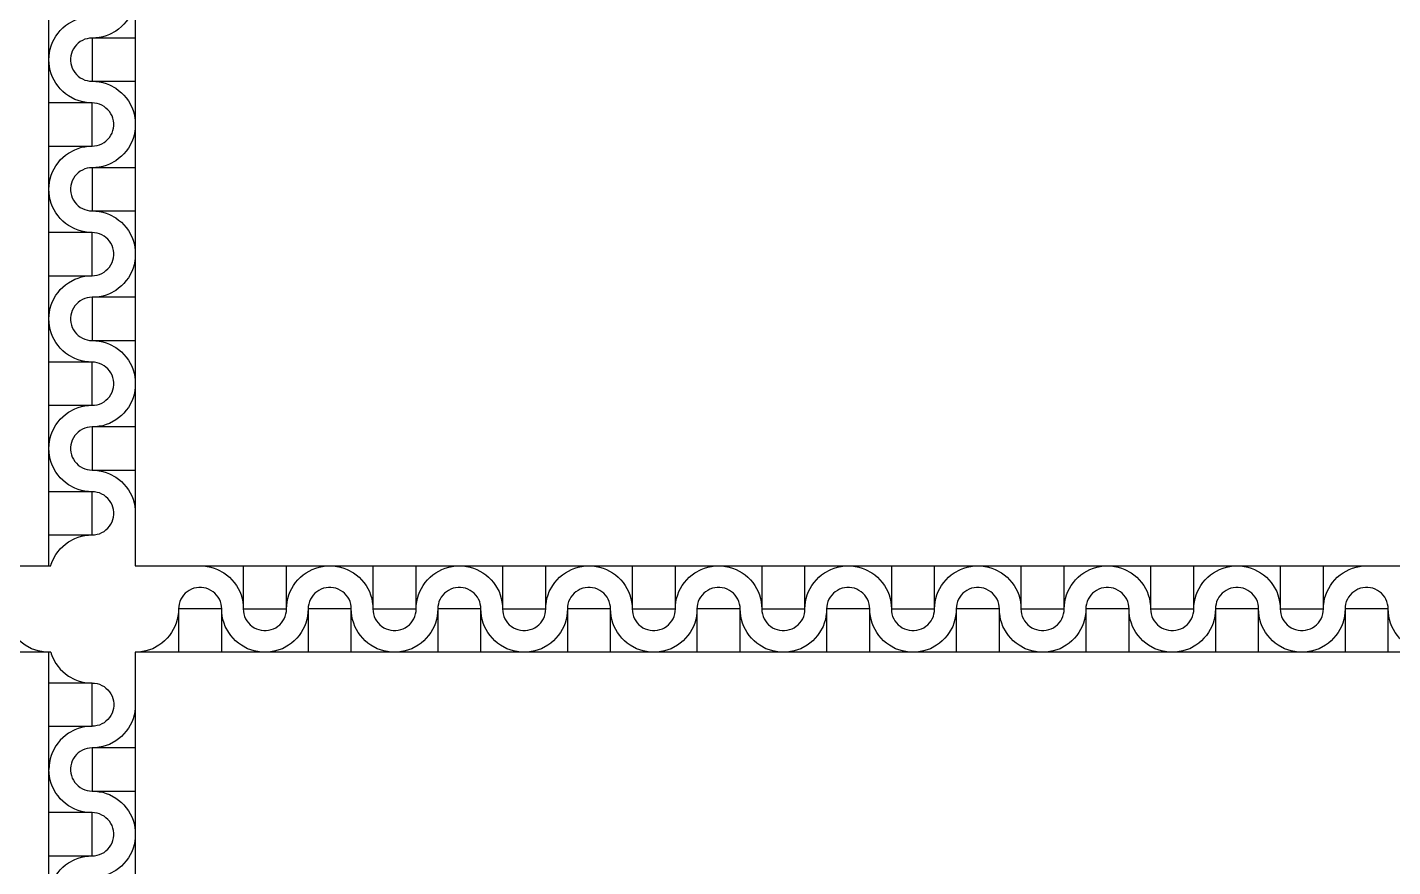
# Model space of a CAD drawing. Extents: x 190.8 to 267.1, y 124 to 174.8.
# Drawn here: x 228.85 to 231.062, y 161.063 to 162.423 of the extents above; entities that cross this region are included whole.
import ezdxf

# ---------------------------------------------------------------- set-up
doc = ezdxf.new("R2010")
doc.units = 0
doc.header["$MEASUREMENT"] = 0

msp = doc.modelspace()

# ---------------------------------------------------------------- linework, layer by layer
for p, q in [((226.7846, 161.5506), (228.8875, 161.5506)), ((229.0246, 161.5506), (231.1275, 161.5506))]:
    msp.add_line(p, q)
for points in [[(228.8846, 161.5506), (228.8846, 163.6106)], [(231.1275, 163.6106), (229.0246, 163.6106), (229.0246, 161.5506)], [(229.0246, 162.4756), (229.0244, 162.4698), (229.0236, 162.4641), (229.0226, 162.4583), (229.0209, 162.4528), (229.0189, 162.4473), (229.0134, 162.4373), (229.0099, 162.4326), (229.0061, 162.4281), (229.0021, 162.4241), (228.9976, 162.4203), (228.9929, 162.4168), (228.9829, 162.4113), (228.9774, 162.4093), (228.9719, 162.4076), (228.9661, 162.4066), (228.9604, 162.4058), (228.9546, 162.4056)], [(228.8846, 162.3706), (228.8849, 162.3763), (228.8856, 162.3821), (228.8866, 162.3878), (228.8884, 162.3933), (228.8904, 162.3988), (228.8959, 162.4088), (228.8994, 162.4136), (228.9031, 162.4181), (228.9071, 162.4221), (228.9116, 162.4258), (228.9164, 162.4293), (228.9264, 162.4348), (228.9319, 162.4368), (228.9374, 162.4386), (228.9431, 162.4396), (228.9489, 162.4403), (228.9546, 162.4406)], [(228.9546, 162.4056), (228.9506, 162.4053), (228.9466, 162.4046), (228.9426, 162.4036), (228.9389, 162.4018), (228.9354, 162.3998), (228.9321, 162.3973), (228.9291, 162.3946), (228.9266, 162.3916), (228.9244, 162.3881), (228.9224, 162.3843), (228.9211, 162.3806), (228.9201, 162.3766), (228.9196, 162.3726), (228.9196, 162.3686), (228.9201, 162.3646), (228.9211, 162.3606), (228.9224, 162.3566), (228.9244, 162.3531), (228.9266, 162.3496), (228.9291, 162.3466), (228.9321, 162.3438), (228.9354, 162.3413), (228.9389, 162.3393), (228.9426, 162.3376), (228.9466, 162.3366), (228.9506, 162.3358), (228.9546, 162.3356)], [(229.0246, 162.4056), (228.9546, 162.4056), (228.9546, 162.3356), (229.0246, 162.3356)], [(228.9546, 162.3006), (228.9489, 162.3008), (228.9431, 162.3016), (228.9374, 162.3026), (228.9319, 162.3043), (228.9264, 162.3063), (228.9164, 162.3118), (228.9116, 162.3153), (228.9071, 162.3191), (228.9031, 162.3231), (228.8994, 162.3276), (228.8959, 162.3323), (228.8904, 162.3423), (228.8884, 162.3478), (228.8866, 162.3533), (228.8856, 162.3591), (228.8849, 162.3648), (228.8846, 162.3706)], [(228.9546, 162.3356), (228.9604, 162.3353), (228.9661, 162.3346), (228.9719, 162.3336), (228.9774, 162.3318), (228.9829, 162.3298), (228.9929, 162.3243), (228.9976, 162.3208), (229.0021, 162.3171), (229.0061, 162.3131), (229.0099, 162.3086), (229.0134, 162.3038), (229.0189, 162.2938), (229.0209, 162.2883), (229.0226, 162.2828), (229.0236, 162.2771), (229.0244, 162.2713), (229.0246, 162.2656)], [(228.8846, 162.2306), (228.9546, 162.2306), (228.9546, 162.3006), (228.8846, 162.3006)], [(228.9546, 162.2306), (228.9586, 162.2308), (228.9626, 162.2316), (228.9666, 162.2326), (228.9704, 162.2343), (228.9739, 162.2363), (228.9771, 162.2388), (228.9801, 162.2416), (228.9826, 162.2446), (228.9849, 162.2481), (228.9869, 162.2518), (228.9881, 162.2556), (228.9891, 162.2596), (228.9896, 162.2636), (228.9896, 162.2676), (228.9891, 162.2716), (228.9881, 162.2756), (228.9869, 162.2796), (228.9849, 162.2831), (228.9826, 162.2866), (228.9801, 162.2896), (228.9771, 162.2923), (228.9739, 162.2948), (228.9704, 162.2968), (228.9666, 162.2986), (228.9626, 162.2996), (228.9586, 162.3003), (228.9546, 162.3006)], [(229.0246, 162.2656), (229.0244, 162.2598), (229.0236, 162.2541), (229.0226, 162.2483), (229.0209, 162.2428), (229.0189, 162.2373), (229.0134, 162.2273), (229.0099, 162.2226), (229.0061, 162.2181), (229.0021, 162.2141), (228.9976, 162.2103), (228.9929, 162.2068), (228.9829, 162.2013), (228.9774, 162.1993), (228.9719, 162.1976), (228.9661, 162.1966), (228.9604, 162.1958), (228.9546, 162.1956)], [(228.8846, 162.1606), (228.8849, 162.1663), (228.8856, 162.1721), (228.8866, 162.1778), (228.8884, 162.1833), (228.8904, 162.1888), (228.8959, 162.1988), (228.8994, 162.2036), (228.9031, 162.2081), (228.9071, 162.2121), (228.9116, 162.2158), (228.9164, 162.2193), (228.9264, 162.2248), (228.9319, 162.2268), (228.9374, 162.2286), (228.9431, 162.2296), (228.9489, 162.2303), (228.9546, 162.2306)], [(228.9546, 162.1956), (228.9506, 162.1953), (228.9466, 162.1946), (228.9426, 162.1936), (228.9389, 162.1918), (228.9354, 162.1898), (228.9321, 162.1873), (228.9291, 162.1846), (228.9266, 162.1816), (228.9244, 162.1781), (228.9224, 162.1743), (228.9211, 162.1706), (228.9201, 162.1666), (228.9196, 162.1626), (228.9196, 162.1586), (228.9201, 162.1546), (228.9211, 162.1506), (228.9224, 162.1466), (228.9244, 162.1431), (228.9266, 162.1396), (228.9291, 162.1366), (228.9321, 162.1338), (228.9354, 162.1313), (228.9389, 162.1293), (228.9426, 162.1276), (228.9466, 162.1266), (228.9506, 162.1258), (228.9546, 162.1256)], [(229.0246, 162.1956), (228.9546, 162.1956), (228.9546, 162.1256), (229.0246, 162.1256)], [(228.9546, 162.0906), (228.9489, 162.0908), (228.9431, 162.0916), (228.9374, 162.0926), (228.9319, 162.0943), (228.9264, 162.0963), (228.9164, 162.1018), (228.9116, 162.1053), (228.9071, 162.1091), (228.9031, 162.1131), (228.8994, 162.1176), (228.8959, 162.1223), (228.8904, 162.1323), (228.8884, 162.1378), (228.8866, 162.1433), (228.8856, 162.1491), (228.8849, 162.1548), (228.8846, 162.1606)], [(228.9546, 162.1256), (228.9604, 162.1253), (228.9661, 162.1246), (228.9719, 162.1236), (228.9774, 162.1218), (228.9829, 162.1198), (228.9929, 162.1143), (228.9976, 162.1108), (229.0021, 162.1071), (229.0061, 162.1031), (229.0099, 162.0986), (229.0134, 162.0938), (229.0189, 162.0838), (229.0209, 162.0783), (229.0226, 162.0728), (229.0236, 162.0671), (229.0244, 162.0613), (229.0246, 162.0556)], [(228.8846, 162.0206), (228.9546, 162.0206), (228.9546, 162.0906), (228.8846, 162.0906)], [(228.9546, 162.0206), (228.9586, 162.0208), (228.9626, 162.0216), (228.9666, 162.0226), (228.9704, 162.0243), (228.9739, 162.0263), (228.9771, 162.0288), (228.9801, 162.0316), (228.9826, 162.0346), (228.9849, 162.0381), (228.9869, 162.0418), (228.9881, 162.0456), (228.9891, 162.0496), (228.9896, 162.0536), (228.9896, 162.0576), (228.9891, 162.0616), (228.9881, 162.0656), (228.9869, 162.0696), (228.9849, 162.0731), (228.9826, 162.0766), (228.9801, 162.0796), (228.9771, 162.0823), (228.9739, 162.0848), (228.9704, 162.0868), (228.9666, 162.0886), (228.9626, 162.0896), (228.9586, 162.0903), (228.9546, 162.0906)], [(229.0246, 162.0556), (229.0244, 162.0498), (229.0236, 162.0441), (229.0226, 162.0383), (229.0209, 162.0328), (229.0189, 162.0273), (229.0134, 162.0173), (229.0099, 162.0126), (229.0061, 162.0081), (229.0021, 162.0041), (228.9976, 162.0003), (228.9929, 161.9968), (228.9829, 161.9913), (228.9774, 161.9893), (228.9719, 161.9876), (228.9661, 161.9866), (228.9604, 161.9858), (228.9546, 161.9856)], [(228.8846, 161.9506), (228.8849, 161.9563), (228.8856, 161.9621), (228.8866, 161.9678), (228.8884, 161.9733), (228.8904, 161.9788), (228.8959, 161.9888), (228.8994, 161.9936), (228.9031, 161.9981), (228.9071, 162.0021), (228.9116, 162.0058), (228.9164, 162.0093), (228.9264, 162.0148), (228.9319, 162.0168), (228.9374, 162.0186), (228.9431, 162.0196), (228.9489, 162.0203), (228.9546, 162.0206)], [(228.9546, 161.9856), (228.9506, 161.9853), (228.9466, 161.9846), (228.9426, 161.9836), (228.9389, 161.9818), (228.9354, 161.9798), (228.9321, 161.9773), (228.9291, 161.9746), (228.9266, 161.9716), (228.9244, 161.9681), (228.9224, 161.9643), (228.9211, 161.9606), (228.9201, 161.9566), (228.9196, 161.9526), (228.9196, 161.9486), (228.9201, 161.9446), (228.9211, 161.9406), (228.9224, 161.9366), (228.9244, 161.9331), (228.9266, 161.9296), (228.9291, 161.9266), (228.9321, 161.9238), (228.9354, 161.9213), (228.9389, 161.9193), (228.9426, 161.9176), (228.9466, 161.9166), (228.9506, 161.9158), (228.9546, 161.9156)], [(229.0246, 161.9856), (228.9546, 161.9856), (228.9546, 161.9156), (229.0246, 161.9156)], [(228.9546, 161.8806), (228.9489, 161.8808), (228.9431, 161.8816), (228.9374, 161.8826), (228.9319, 161.8843), (228.9264, 161.8863), (228.9164, 161.8918), (228.9116, 161.8953), (228.9071, 161.8991), (228.9031, 161.9031), (228.8994, 161.9076), (228.8959, 161.9123), (228.8904, 161.9223), (228.8884, 161.9278), (228.8866, 161.9333), (228.8856, 161.9391), (228.8849, 161.9448), (228.8846, 161.9506)], [(228.9546, 161.9156), (228.9604, 161.9153), (228.9661, 161.9146), (228.9719, 161.9136), (228.9774, 161.9118), (228.9829, 161.9098), (228.9929, 161.9043), (228.9976, 161.9008), (229.0021, 161.8971), (229.0061, 161.8931), (229.0099, 161.8886), (229.0134, 161.8838), (229.0189, 161.8738), (229.0209, 161.8683), (229.0226, 161.8628), (229.0236, 161.8571), (229.0244, 161.8513), (229.0246, 161.8456)], [(228.8846, 161.8106), (228.9546, 161.8106), (228.9546, 161.8806), (228.8846, 161.8806)], [(228.9546, 161.8106), (228.9586, 161.8108), (228.9626, 161.8116), (228.9666, 161.8126), (228.9704, 161.8143), (228.9739, 161.8163), (228.9771, 161.8188), (228.9801, 161.8216), (228.9826, 161.8246), (228.9849, 161.8281), (228.9869, 161.8318), (228.9881, 161.8356), (228.9891, 161.8396), (228.9896, 161.8436), (228.9896, 161.8476), (228.9891, 161.8516), (228.9881, 161.8556), (228.9869, 161.8596), (228.9849, 161.8631), (228.9826, 161.8666), (228.9801, 161.8696), (228.9771, 161.8723), (228.9739, 161.8748), (228.9704, 161.8768), (228.9666, 161.8786), (228.9626, 161.8796), (228.9586, 161.8803), (228.9546, 161.8806)], [(229.0246, 161.8456), (229.0244, 161.8398), (229.0236, 161.8341), (229.0226, 161.8283), (229.0209, 161.8228), (229.0189, 161.8173), (229.0134, 161.8073), (229.0099, 161.8026), (229.0061, 161.7981), (229.0021, 161.7941), (228.9976, 161.7903), (228.9929, 161.7868), (228.9829, 161.7813), (228.9774, 161.7793), (228.9719, 161.7776), (228.9661, 161.7766), (228.9604, 161.7758), (228.9546, 161.7756)], [(228.8846, 161.7406), (228.8849, 161.7463), (228.8856, 161.7521), (228.8866, 161.7578), (228.8884, 161.7633), (228.8904, 161.7688), (228.8959, 161.7788), (228.8994, 161.7836), (228.9031, 161.7881), (228.9071, 161.7921), (228.9116, 161.7958), (228.9164, 161.7993), (228.9264, 161.8048), (228.9319, 161.8068), (228.9374, 161.8086), (228.9431, 161.8096), (228.9489, 161.8103), (228.9546, 161.8106)], [(228.9546, 161.7756), (228.9506, 161.7753), (228.9466, 161.7746), (228.9426, 161.7736), (228.9389, 161.7718), (228.9354, 161.7698), (228.9321, 161.7673), (228.9291, 161.7646), (228.9266, 161.7616), (228.9244, 161.7581), (228.9224, 161.7543), (228.9211, 161.7506), (228.9201, 161.7466), (228.9196, 161.7426), (228.9196, 161.7386), (228.9201, 161.7346), (228.9211, 161.7306), (228.9224, 161.7266), (228.9244, 161.7231), (228.9266, 161.7196), (228.9291, 161.7166), (228.9321, 161.7138), (228.9354, 161.7113), (228.9389, 161.7093), (228.9426, 161.7076), (228.9466, 161.7066), (228.9506, 161.7058), (228.9546, 161.7056)], [(229.0246, 161.7756), (228.9546, 161.7756), (228.9546, 161.7056), (229.0246, 161.7056)], [(228.9546, 161.6706), (228.9489, 161.6708), (228.9431, 161.6716), (228.9374, 161.6726), (228.9319, 161.6743), (228.9264, 161.6763), (228.9164, 161.6818), (228.9116, 161.6853), (228.9071, 161.6891), (228.9031, 161.6931), (228.8994, 161.6976), (228.8959, 161.7023), (228.8904, 161.7123), (228.8884, 161.7178), (228.8866, 161.7233), (228.8856, 161.7291), (228.8849, 161.7348), (228.8846, 161.7406)], [(228.9546, 161.7056), (228.9604, 161.7053), (228.9661, 161.7046), (228.9719, 161.7036), (228.9774, 161.7018), (228.9829, 161.6998), (228.9929, 161.6943), (228.9976, 161.6908), (229.0021, 161.6871), (229.0061, 161.6831), (229.0099, 161.6786), (229.0134, 161.6738), (229.0189, 161.6638), (229.0209, 161.6583), (229.0226, 161.6528), (229.0236, 161.6471), (229.0244, 161.6413), (229.0246, 161.6356)], [(228.8846, 161.6006), (228.9546, 161.6006), (228.9546, 161.6706), (228.8846, 161.6706)], [(228.9546, 161.6006), (228.9586, 161.6008), (228.9626, 161.6016), (228.9666, 161.6026), (228.9704, 161.6043), (228.9739, 161.6063), (228.9771, 161.6088), (228.9801, 161.6116), (228.9826, 161.6146), (228.9849, 161.6181), (228.9869, 161.6218), (228.9881, 161.6256), (228.9891, 161.6296), (228.9896, 161.6336), (228.9896, 161.6376), (228.9891, 161.6416), (228.9881, 161.6456), (228.9869, 161.6496), (228.9849, 161.6531), (228.9826, 161.6566), (228.9801, 161.6596), (228.9771, 161.6623), (228.9739, 161.6648), (228.9704, 161.6668), (228.9666, 161.6686), (228.9626, 161.6696), (228.9586, 161.6703), (228.9546, 161.6706)], [(228.8875, 161.5506), (228.8884, 161.5533), (228.8904, 161.5588), (228.8959, 161.5688), (228.8994, 161.5736), (228.9031, 161.5781), (228.9071, 161.5821), (228.9116, 161.5858), (228.9164, 161.5893), (228.9264, 161.5948), (228.9319, 161.5968), (228.9374, 161.5986), (228.9431, 161.5996), (228.9489, 161.6003), (228.9546, 161.6006)], [(229.1296, 161.5506), (229.1354, 161.5503), (229.1411, 161.5496), (229.1469, 161.5486), (229.1524, 161.5468), (229.1579, 161.5448), (229.1679, 161.5393), (229.1726, 161.5358), (229.1771, 161.5321), (229.1811, 161.5281), (229.1849, 161.5236), (229.1884, 161.5188), (229.1939, 161.5088), (229.1959, 161.5033), (229.1976, 161.4978), (229.1986, 161.4921), (229.1994, 161.4863), (229.1996, 161.4806)], [(229.1996, 161.5506), (229.1996, 161.4806), (229.2696, 161.4806), (229.2696, 161.5506)], [(229.2696, 161.4806), (229.2699, 161.4863), (229.2706, 161.4921), (229.2716, 161.4978), (229.2734, 161.5033), (229.2754, 161.5088), (229.2809, 161.5188), (229.2844, 161.5236), (229.2881, 161.5281), (229.2921, 161.5321), (229.2966, 161.5358), (229.3014, 161.5393), (229.3114, 161.5448), (229.3169, 161.5468), (229.3224, 161.5486), (229.3281, 161.5496), (229.3339, 161.5503), (229.3396, 161.5506)], [(229.3396, 161.5506), (229.3454, 161.5503), (229.3511, 161.5496), (229.3569, 161.5486), (229.3624, 161.5468), (229.3679, 161.5448), (229.3779, 161.5393), (229.3826, 161.5358), (229.3871, 161.5321), (229.3911, 161.5281), (229.3949, 161.5236), (229.3984, 161.5188), (229.4039, 161.5088), (229.4059, 161.5033), (229.4076, 161.4978), (229.4086, 161.4921), (229.4094, 161.4863), (229.4096, 161.4806)], [(229.4096, 161.5506), (229.4096, 161.4806), (229.4796, 161.4806), (229.4796, 161.5506)], [(229.4796, 161.4806), (229.4799, 161.4863), (229.4806, 161.4921), (229.4816, 161.4978), (229.4834, 161.5033), (229.4854, 161.5088), (229.4909, 161.5188), (229.4944, 161.5236), (229.4981, 161.5281), (229.5021, 161.5321), (229.5066, 161.5358), (229.5114, 161.5393), (229.5214, 161.5448), (229.5269, 161.5468), (229.5324, 161.5486), (229.5381, 161.5496), (229.5439, 161.5503), (229.5496, 161.5506)], [(229.5496, 161.5506), (229.5554, 161.5503), (229.5611, 161.5496), (229.5669, 161.5486), (229.5724, 161.5468), (229.5779, 161.5448), (229.5879, 161.5393), (229.5926, 161.5358), (229.5971, 161.5321), (229.6011, 161.5281), (229.6049, 161.5236), (229.6084, 161.5188), (229.6139, 161.5088), (229.6159, 161.5033), (229.6176, 161.4978), (229.6186, 161.4921), (229.6194, 161.4863), (229.6196, 161.4806)], [(229.6196, 161.5506), (229.6196, 161.4806), (229.6896, 161.4806), (229.6896, 161.5506)], [(229.6896, 161.4806), (229.6899, 161.4863), (229.6906, 161.4921), (229.6916, 161.4978), (229.6934, 161.5033), (229.6954, 161.5088), (229.7009, 161.5188), (229.7044, 161.5236), (229.7081, 161.5281), (229.7121, 161.5321), (229.7166, 161.5358), (229.7214, 161.5393), (229.7314, 161.5448), (229.7369, 161.5468), (229.7424, 161.5486), (229.7481, 161.5496), (229.7539, 161.5503), (229.7596, 161.5506)], [(229.7596, 161.5506), (229.7654, 161.5503), (229.7711, 161.5496), (229.7769, 161.5486), (229.7824, 161.5468), (229.7879, 161.5448), (229.7979, 161.5393), (229.8026, 161.5358), (229.8071, 161.5321), (229.8111, 161.5281), (229.8149, 161.5236), (229.8184, 161.5188), (229.8239, 161.5088), (229.8259, 161.5033), (229.8276, 161.4978), (229.8286, 161.4921), (229.8294, 161.4863), (229.8296, 161.4806)], [(229.8296, 161.5506), (229.8296, 161.4806), (229.8996, 161.4806), (229.8996, 161.5506)], [(229.8996, 161.4806), (229.8999, 161.4863), (229.9006, 161.4921), (229.9016, 161.4978), (229.9034, 161.5033), (229.9054, 161.5088), (229.9109, 161.5188), (229.9144, 161.5236), (229.9181, 161.5281), (229.9221, 161.5321), (229.9266, 161.5358), (229.9314, 161.5393), (229.9414, 161.5448), (229.9469, 161.5468), (229.9524, 161.5486), (229.9581, 161.5496), (229.9639, 161.5503), (229.9696, 161.5506)], [(229.9696, 161.5506), (229.9754, 161.5503), (229.9811, 161.5496), (229.9869, 161.5486), (229.9924, 161.5468), (229.9979, 161.5448), (230.0079, 161.5393), (230.0126, 161.5358), (230.0171, 161.5321), (230.0211, 161.5281), (230.0249, 161.5236), (230.0284, 161.5188), (230.0339, 161.5088), (230.0359, 161.5033), (230.0376, 161.4978), (230.0386, 161.4921), (230.0394, 161.4863), (230.0396, 161.4806)], [(230.0396, 161.5506), (230.0396, 161.4806), (230.1096, 161.4806), (230.1096, 161.5506)], [(230.1096, 161.4806), (230.1099, 161.4863), (230.1106, 161.4921), (230.1116, 161.4978), (230.1134, 161.5033), (230.1154, 161.5088), (230.1209, 161.5188), (230.1244, 161.5236), (230.1281, 161.5281), (230.1321, 161.5321), (230.1366, 161.5358), (230.1414, 161.5393), (230.1514, 161.5448), (230.1569, 161.5468), (230.1624, 161.5486), (230.1681, 161.5496), (230.1739, 161.5503), (230.1796, 161.5506)], [(230.1796, 161.5506), (230.1854, 161.5503), (230.1911, 161.5496), (230.1969, 161.5486), (230.2024, 161.5468), (230.2079, 161.5448), (230.2179, 161.5393), (230.2226, 161.5358), (230.2271, 161.5321), (230.2311, 161.5281), (230.2349, 161.5236), (230.2384, 161.5188), (230.2439, 161.5088), (230.2459, 161.5033), (230.2476, 161.4978), (230.2486, 161.4921), (230.2494, 161.4863), (230.2496, 161.4806)], [(230.2496, 161.5506), (230.2496, 161.4806), (230.3196, 161.4806), (230.3196, 161.5506)], [(230.3196, 161.4806), (230.3199, 161.4863), (230.3206, 161.4921), (230.3216, 161.4978), (230.3234, 161.5033), (230.3254, 161.5088), (230.3309, 161.5188), (230.3344, 161.5236), (230.3381, 161.5281), (230.3421, 161.5321), (230.3466, 161.5358), (230.3514, 161.5393), (230.3614, 161.5448), (230.3669, 161.5468), (230.3724, 161.5486), (230.3781, 161.5496), (230.3839, 161.5503), (230.3896, 161.5506)], [(230.3896, 161.5506), (230.3954, 161.5503), (230.4011, 161.5496), (230.4069, 161.5486), (230.4124, 161.5468), (230.4179, 161.5448), (230.4279, 161.5393), (230.4326, 161.5358), (230.4371, 161.5321), (230.4411, 161.5281), (230.4449, 161.5236), (230.4484, 161.5188), (230.4539, 161.5088), (230.4559, 161.5033), (230.4576, 161.4978), (230.4586, 161.4921), (230.4594, 161.4863), (230.4596, 161.4806)], [(230.4596, 161.5506), (230.4596, 161.4806), (230.5296, 161.4806), (230.5296, 161.5506)], [(230.5296, 161.4806), (230.5299, 161.4863), (230.5306, 161.4921), (230.5316, 161.4978), (230.5334, 161.5033), (230.5354, 161.5088), (230.5409, 161.5188), (230.5444, 161.5236), (230.5481, 161.5281), (230.5521, 161.5321), (230.5566, 161.5358), (230.5614, 161.5393), (230.5714, 161.5448), (230.5769, 161.5468), (230.5824, 161.5486), (230.5881, 161.5496), (230.5939, 161.5503), (230.5996, 161.5506)], [(230.5996, 161.5506), (230.6054, 161.5503), (230.6111, 161.5496), (230.6169, 161.5486), (230.6224, 161.5468), (230.6279, 161.5448), (230.6379, 161.5393), (230.6426, 161.5358), (230.6471, 161.5321), (230.6511, 161.5281), (230.6549, 161.5236), (230.6584, 161.5188), (230.6639, 161.5088), (230.6659, 161.5033), (230.6676, 161.4978), (230.6686, 161.4921), (230.6694, 161.4863), (230.6696, 161.4806)], [(230.6696, 161.5506), (230.6696, 161.4806), (230.7396, 161.4806), (230.7396, 161.5506)], [(230.7396, 161.4806), (230.7399, 161.4863), (230.7406, 161.4921), (230.7416, 161.4978), (230.7434, 161.5033), (230.7454, 161.5088), (230.7509, 161.5188), (230.7544, 161.5236), (230.7581, 161.5281), (230.7621, 161.5321), (230.7666, 161.5358), (230.7714, 161.5393), (230.7814, 161.5448), (230.7869, 161.5468), (230.7924, 161.5486), (230.7981, 161.5496), (230.8039, 161.5503), (230.8096, 161.5506)], [(230.8096, 161.5506), (230.8154, 161.5503), (230.8211, 161.5496), (230.8269, 161.5486), (230.8324, 161.5468), (230.8379, 161.5448), (230.8479, 161.5393), (230.8526, 161.5358), (230.8571, 161.5321), (230.8611, 161.5281), (230.8649, 161.5236), (230.8684, 161.5188), (230.8739, 161.5088), (230.8759, 161.5033), (230.8776, 161.4978), (230.8786, 161.4921), (230.8794, 161.4863), (230.8796, 161.4806)], [(230.8796, 161.5506), (230.8796, 161.4806), (230.9496, 161.4806), (230.9496, 161.5506)], [(230.9496, 161.4806), (230.9499, 161.4863), (230.9506, 161.4921), (230.9516, 161.4978), (230.9534, 161.5033), (230.9554, 161.5088), (230.9609, 161.5188), (230.9644, 161.5236), (230.9681, 161.5281), (230.9721, 161.5321), (230.9766, 161.5358), (230.9814, 161.5393), (230.9914, 161.5448), (230.9969, 161.5468), (231.0024, 161.5486), (231.0081, 161.5496), (231.0139, 161.5503), (231.0196, 161.5506)], [(229.1646, 161.4806), (229.1644, 161.4846), (229.1636, 161.4886), (229.1626, 161.4926), (229.1609, 161.4963), (229.1589, 161.4998), (229.1564, 161.5031), (229.1536, 161.5061), (229.1506, 161.5086), (229.1471, 161.5108), (229.1434, 161.5128), (229.1396, 161.5141), (229.1356, 161.5151), (229.1316, 161.5156), (229.1276, 161.5156), (229.1236, 161.5151), (229.1196, 161.5141), (229.1156, 161.5128), (229.1121, 161.5108), (229.1086, 161.5086), (229.1056, 161.5061), (229.1029, 161.5031), (229.1004, 161.4998), (229.0984, 161.4963), (229.0966, 161.4926), (229.0956, 161.4886), (229.0949, 161.4846), (229.0946, 161.4806)], [(229.3746, 161.4806), (229.3744, 161.4846), (229.3736, 161.4886), (229.3726, 161.4926), (229.3709, 161.4963), (229.3689, 161.4998), (229.3664, 161.5031), (229.3636, 161.5061), (229.3606, 161.5086), (229.3571, 161.5108), (229.3534, 161.5128), (229.3496, 161.5141), (229.3456, 161.5151), (229.3416, 161.5156), (229.3376, 161.5156), (229.3336, 161.5151), (229.3296, 161.5141), (229.3256, 161.5128), (229.3221, 161.5108), (229.3186, 161.5086), (229.3156, 161.5061), (229.3129, 161.5031), (229.3104, 161.4998), (229.3084, 161.4963), (229.3066, 161.4926), (229.3056, 161.4886), (229.3049, 161.4846), (229.3046, 161.4806)], [(229.5846, 161.4806), (229.5844, 161.4846), (229.5836, 161.4886), (229.5826, 161.4926), (229.5809, 161.4963), (229.5789, 161.4998), (229.5764, 161.5031), (229.5736, 161.5061), (229.5706, 161.5086), (229.5671, 161.5108), (229.5634, 161.5128), (229.5596, 161.5141), (229.5556, 161.5151), (229.5516, 161.5156), (229.5476, 161.5156), (229.5436, 161.5151), (229.5396, 161.5141), (229.5356, 161.5128), (229.5321, 161.5108), (229.5286, 161.5086), (229.5256, 161.5061), (229.5229, 161.5031), (229.5204, 161.4998), (229.5184, 161.4963), (229.5166, 161.4926), (229.5156, 161.4886), (229.5149, 161.4846), (229.5146, 161.4806)], [(229.7946, 161.4806), (229.7944, 161.4846), (229.7936, 161.4886), (229.7926, 161.4926), (229.7909, 161.4963), (229.7889, 161.4998), (229.7864, 161.5031), (229.7836, 161.5061), (229.7806, 161.5086), (229.7771, 161.5108), (229.7734, 161.5128), (229.7696, 161.5141), (229.7656, 161.5151), (229.7616, 161.5156), (229.7576, 161.5156), (229.7536, 161.5151), (229.7496, 161.5141), (229.7456, 161.5128), (229.7421, 161.5108), (229.7386, 161.5086), (229.7356, 161.5061), (229.7329, 161.5031), (229.7304, 161.4998), (229.7284, 161.4963), (229.7266, 161.4926), (229.7256, 161.4886), (229.7249, 161.4846), (229.7246, 161.4806)], [(230.0046, 161.4806), (230.0044, 161.4846), (230.0036, 161.4886), (230.0026, 161.4926), (230.0009, 161.4963), (229.9989, 161.4998), (229.9964, 161.5031), (229.9936, 161.5061), (229.9906, 161.5086), (229.9871, 161.5108), (229.9834, 161.5128), (229.9796, 161.5141), (229.9756, 161.5151), (229.9716, 161.5156), (229.9676, 161.5156), (229.9636, 161.5151), (229.9596, 161.5141), (229.9556, 161.5128), (229.9521, 161.5108), (229.9486, 161.5086), (229.9456, 161.5061), (229.9429, 161.5031), (229.9404, 161.4998), (229.9384, 161.4963), (229.9366, 161.4926), (229.9356, 161.4886), (229.9349, 161.4846), (229.9346, 161.4806)], [(230.2146, 161.4806), (230.2144, 161.4846), (230.2136, 161.4886), (230.2126, 161.4926), (230.2109, 161.4963), (230.2089, 161.4998), (230.2064, 161.5031), (230.2036, 161.5061), (230.2006, 161.5086), (230.1971, 161.5108), (230.1934, 161.5128), (230.1896, 161.5141), (230.1856, 161.5151), (230.1816, 161.5156), (230.1776, 161.5156), (230.1736, 161.5151), (230.1696, 161.5141), (230.1656, 161.5128), (230.1621, 161.5108), (230.1586, 161.5086), (230.1556, 161.5061), (230.1529, 161.5031), (230.1504, 161.4998), (230.1484, 161.4963), (230.1466, 161.4926), (230.1456, 161.4886), (230.1449, 161.4846), (230.1446, 161.4806)], [(230.4246, 161.4806), (230.4244, 161.4846), (230.4236, 161.4886), (230.4226, 161.4926), (230.4209, 161.4963), (230.4189, 161.4998), (230.4164, 161.5031), (230.4136, 161.5061), (230.4106, 161.5086), (230.4071, 161.5108), (230.4034, 161.5128), (230.3996, 161.5141), (230.3956, 161.5151), (230.3916, 161.5156), (230.3876, 161.5156), (230.3836, 161.5151), (230.3796, 161.5141), (230.3756, 161.5128), (230.3721, 161.5108), (230.3686, 161.5086), (230.3656, 161.5061), (230.3629, 161.5031), (230.3604, 161.4998), (230.3584, 161.4963), (230.3566, 161.4926), (230.3556, 161.4886), (230.3549, 161.4846), (230.3546, 161.4806)], [(230.6346, 161.4806), (230.6344, 161.4846), (230.6336, 161.4886), (230.6326, 161.4926), (230.6309, 161.4963), (230.6289, 161.4998), (230.6264, 161.5031), (230.6236, 161.5061), (230.6206, 161.5086), (230.6171, 161.5108), (230.6134, 161.5128), (230.6096, 161.5141), (230.6056, 161.5151), (230.6016, 161.5156), (230.5976, 161.5156), (230.5936, 161.5151), (230.5896, 161.5141), (230.5856, 161.5128), (230.5821, 161.5108), (230.5786, 161.5086), (230.5756, 161.5061), (230.5729, 161.5031), (230.5704, 161.4998), (230.5684, 161.4963), (230.5666, 161.4926), (230.5656, 161.4886), (230.5649, 161.4846), (230.5646, 161.4806)], [(230.8446, 161.4806), (230.8444, 161.4846), (230.8436, 161.4886), (230.8426, 161.4926), (230.8409, 161.4963), (230.8389, 161.4998), (230.8364, 161.5031), (230.8336, 161.5061), (230.8306, 161.5086), (230.8271, 161.5108), (230.8234, 161.5128), (230.8196, 161.5141), (230.8156, 161.5151), (230.8116, 161.5156), (230.8076, 161.5156), (230.8036, 161.5151), (230.7996, 161.5141), (230.7956, 161.5128), (230.7921, 161.5108), (230.7886, 161.5086), (230.7856, 161.5061), (230.7829, 161.5031), (230.7804, 161.4998), (230.7784, 161.4963), (230.7766, 161.4926), (230.7756, 161.4886), (230.7749, 161.4846), (230.7746, 161.4806)], [(231.0546, 161.4806), (231.0544, 161.4846), (231.0536, 161.4886), (231.0526, 161.4926), (231.0509, 161.4963), (231.0489, 161.4998), (231.0464, 161.5031), (231.0436, 161.5061), (231.0406, 161.5086), (231.0371, 161.5108), (231.0334, 161.5128), (231.0296, 161.5141), (231.0256, 161.5151), (231.0216, 161.5156), (231.0176, 161.5156), (231.0136, 161.5151), (231.0096, 161.5141), (231.0056, 161.5128), (231.0021, 161.5108), (230.9986, 161.5086), (230.9956, 161.5061), (230.9929, 161.5031), (230.9904, 161.4998), (230.9884, 161.4963), (230.9866, 161.4926), (230.9856, 161.4886), (230.9849, 161.4846), (230.9846, 161.4806)], [(228.8846, 161.4106), (228.8789, 161.4108), (228.8731, 161.4116), (228.8674, 161.4126), (228.8619, 161.4143), (228.8564, 161.4163), (228.8464, 161.4218), (228.8416, 161.4253), (228.8371, 161.4291), (228.8331, 161.4331), (228.8294, 161.4376), (228.8259, 161.4423), (228.8204, 161.4523), (228.8184, 161.4578), (228.8166, 161.4633), (228.8156, 161.4691), (228.8149, 161.4748), (228.8146, 161.4806)], [(229.0946, 161.4806), (229.0944, 161.4748), (229.0936, 161.4691), (229.0926, 161.4633), (229.0909, 161.4578), (229.0889, 161.4523), (229.0834, 161.4423), (229.0799, 161.4376), (229.0761, 161.4331), (229.0721, 161.4291), (229.0676, 161.4253), (229.0629, 161.4218), (229.0529, 161.4163), (229.0474, 161.4143), (229.0419, 161.4126), (229.0361, 161.4116), (229.0304, 161.4108), (229.0246, 161.4106)], [(229.1646, 161.4106), (229.1646, 161.4806), (229.0946, 161.4806), (229.0946, 161.4106)], [(229.2346, 161.4106), (229.2289, 161.4108), (229.2231, 161.4116), (229.2174, 161.4126), (229.2119, 161.4143), (229.2064, 161.4163), (229.1964, 161.4218), (229.1916, 161.4253), (229.1871, 161.4291), (229.1831, 161.4331), (229.1794, 161.4376), (229.1759, 161.4423), (229.1704, 161.4523), (229.1684, 161.4578), (229.1666, 161.4633), (229.1656, 161.4691), (229.1649, 161.4748), (229.1646, 161.4806)], [(229.1996, 161.4806), (229.1999, 161.4766), (229.2006, 161.4726), (229.2016, 161.4686), (229.2034, 161.4648), (229.2054, 161.4613), (229.2079, 161.4581), (229.2106, 161.4551), (229.2136, 161.4526), (229.2171, 161.4503), (229.2209, 161.4483), (229.2246, 161.4471), (229.2286, 161.4461), (229.2326, 161.4456), (229.2366, 161.4456), (229.2406, 161.4461), (229.2446, 161.4471), (229.2486, 161.4483), (229.2521, 161.4503), (229.2556, 161.4526), (229.2586, 161.4551), (229.2614, 161.4581), (229.2639, 161.4613), (229.2659, 161.4648), (229.2676, 161.4686), (229.2686, 161.4726), (229.2694, 161.4766), (229.2696, 161.4806)], [(229.3046, 161.4806), (229.3044, 161.4748), (229.3036, 161.4691), (229.3026, 161.4633), (229.3009, 161.4578), (229.2989, 161.4523), (229.2934, 161.4423), (229.2899, 161.4376), (229.2861, 161.4331), (229.2821, 161.4291), (229.2776, 161.4253), (229.2729, 161.4218), (229.2629, 161.4163), (229.2574, 161.4143), (229.2519, 161.4126), (229.2461, 161.4116), (229.2404, 161.4108), (229.2346, 161.4106)], [(229.3746, 161.4106), (229.3746, 161.4806), (229.3046, 161.4806), (229.3046, 161.4106)], [(229.4446, 161.4106), (229.4389, 161.4108), (229.4331, 161.4116), (229.4274, 161.4126), (229.4219, 161.4143), (229.4164, 161.4163), (229.4064, 161.4218), (229.4016, 161.4253), (229.3971, 161.4291), (229.3931, 161.4331), (229.3894, 161.4376), (229.3859, 161.4423), (229.3804, 161.4523), (229.3784, 161.4578), (229.3766, 161.4633), (229.3756, 161.4691), (229.3749, 161.4748), (229.3746, 161.4806)], [(229.4096, 161.4806), (229.4099, 161.4766), (229.4106, 161.4726), (229.4116, 161.4686), (229.4134, 161.4648), (229.4154, 161.4613), (229.4179, 161.4581), (229.4206, 161.4551), (229.4236, 161.4526), (229.4271, 161.4503), (229.4309, 161.4483), (229.4346, 161.4471), (229.4386, 161.4461), (229.4426, 161.4456), (229.4466, 161.4456), (229.4506, 161.4461), (229.4546, 161.4471), (229.4586, 161.4483), (229.4621, 161.4503), (229.4656, 161.4526), (229.4686, 161.4551), (229.4714, 161.4581), (229.4739, 161.4613), (229.4759, 161.4648), (229.4776, 161.4686), (229.4786, 161.4726), (229.4794, 161.4766), (229.4796, 161.4806)], [(229.5146, 161.4806), (229.5144, 161.4748), (229.5136, 161.4691), (229.5126, 161.4633), (229.5109, 161.4578), (229.5089, 161.4523), (229.5034, 161.4423), (229.4999, 161.4376), (229.4961, 161.4331), (229.4921, 161.4291), (229.4876, 161.4253), (229.4829, 161.4218), (229.4729, 161.4163), (229.4674, 161.4143), (229.4619, 161.4126), (229.4561, 161.4116), (229.4504, 161.4108), (229.4446, 161.4106)], [(229.5846, 161.4106), (229.5846, 161.4806), (229.5146, 161.4806), (229.5146, 161.4106)], [(229.6546, 161.4106), (229.6489, 161.4108), (229.6431, 161.4116), (229.6374, 161.4126), (229.6319, 161.4143), (229.6264, 161.4163), (229.6164, 161.4218), (229.6116, 161.4253), (229.6071, 161.4291), (229.6031, 161.4331), (229.5994, 161.4376), (229.5959, 161.4423), (229.5904, 161.4523), (229.5884, 161.4578), (229.5866, 161.4633), (229.5856, 161.4691), (229.5849, 161.4748), (229.5846, 161.4806)], [(229.6196, 161.4806), (229.6199, 161.4766), (229.6206, 161.4726), (229.6216, 161.4686), (229.6234, 161.4648), (229.6254, 161.4613), (229.6279, 161.4581), (229.6306, 161.4551), (229.6336, 161.4526), (229.6371, 161.4503), (229.6409, 161.4483), (229.6446, 161.4471), (229.6486, 161.4461), (229.6526, 161.4456), (229.6566, 161.4456), (229.6606, 161.4461), (229.6646, 161.4471), (229.6686, 161.4483), (229.6721, 161.4503), (229.6756, 161.4526), (229.6786, 161.4551), (229.6814, 161.4581), (229.6839, 161.4613), (229.6859, 161.4648), (229.6876, 161.4686), (229.6886, 161.4726), (229.6894, 161.4766), (229.6896, 161.4806)], [(229.7246, 161.4806), (229.7244, 161.4748), (229.7236, 161.4691), (229.7226, 161.4633), (229.7209, 161.4578), (229.7189, 161.4523), (229.7134, 161.4423), (229.7099, 161.4376), (229.7061, 161.4331), (229.7021, 161.4291), (229.6976, 161.4253), (229.6929, 161.4218), (229.6829, 161.4163), (229.6774, 161.4143), (229.6719, 161.4126), (229.6661, 161.4116), (229.6604, 161.4108), (229.6546, 161.4106)], [(229.7946, 161.4106), (229.7946, 161.4806), (229.7246, 161.4806), (229.7246, 161.4106)], [(229.8646, 161.4106), (229.8589, 161.4108), (229.8531, 161.4116), (229.8474, 161.4126), (229.8419, 161.4143), (229.8364, 161.4163), (229.8264, 161.4218), (229.8216, 161.4253), (229.8171, 161.4291), (229.8131, 161.4331), (229.8094, 161.4376), (229.8059, 161.4423), (229.8004, 161.4523), (229.7984, 161.4578), (229.7966, 161.4633), (229.7956, 161.4691), (229.7949, 161.4748), (229.7946, 161.4806)], [(229.8296, 161.4806), (229.8299, 161.4766), (229.8306, 161.4726), (229.8316, 161.4686), (229.8334, 161.4648), (229.8354, 161.4613), (229.8379, 161.4581), (229.8406, 161.4551), (229.8436, 161.4526), (229.8471, 161.4503), (229.8509, 161.4483), (229.8546, 161.4471), (229.8586, 161.4461), (229.8626, 161.4456), (229.8666, 161.4456), (229.8706, 161.4461), (229.8746, 161.4471), (229.8786, 161.4483), (229.8821, 161.4503), (229.8856, 161.4526), (229.8886, 161.4551), (229.8914, 161.4581), (229.8939, 161.4613), (229.8959, 161.4648), (229.8976, 161.4686), (229.8986, 161.4726), (229.8994, 161.4766), (229.8996, 161.4806)], [(229.9346, 161.4806), (229.9344, 161.4748), (229.9336, 161.4691), (229.9326, 161.4633), (229.9309, 161.4578), (229.9289, 161.4523), (229.9234, 161.4423), (229.9199, 161.4376), (229.9161, 161.4331), (229.9121, 161.4291), (229.9076, 161.4253), (229.9029, 161.4218), (229.8929, 161.4163), (229.8874, 161.4143), (229.8819, 161.4126), (229.8761, 161.4116), (229.8704, 161.4108), (229.8646, 161.4106)], [(230.0046, 161.4106), (230.0046, 161.4806), (229.9346, 161.4806), (229.9346, 161.4106)], [(230.0746, 161.4106), (230.0689, 161.4108), (230.0631, 161.4116), (230.0574, 161.4126), (230.0519, 161.4143), (230.0464, 161.4163), (230.0364, 161.4218), (230.0316, 161.4253), (230.0271, 161.4291), (230.0231, 161.4331), (230.0194, 161.4376), (230.0159, 161.4423), (230.0104, 161.4523), (230.0084, 161.4578), (230.0066, 161.4633), (230.0056, 161.4691), (230.0049, 161.4748), (230.0046, 161.4806)], [(230.0396, 161.4806), (230.0399, 161.4766), (230.0406, 161.4726), (230.0416, 161.4686), (230.0434, 161.4648), (230.0454, 161.4613), (230.0479, 161.4581), (230.0506, 161.4551), (230.0536, 161.4526), (230.0571, 161.4503), (230.0609, 161.4483), (230.0646, 161.4471), (230.0686, 161.4461), (230.0726, 161.4456), (230.0766, 161.4456), (230.0806, 161.4461), (230.0846, 161.4471), (230.0886, 161.4483), (230.0921, 161.4503), (230.0956, 161.4526), (230.0986, 161.4551), (230.1014, 161.4581), (230.1039, 161.4613), (230.1059, 161.4648), (230.1076, 161.4686), (230.1086, 161.4726), (230.1094, 161.4766), (230.1096, 161.4806)], [(230.1446, 161.4806), (230.1444, 161.4748), (230.1436, 161.4691), (230.1426, 161.4633), (230.1409, 161.4578), (230.1389, 161.4523), (230.1334, 161.4423), (230.1299, 161.4376), (230.1261, 161.4331), (230.1221, 161.4291), (230.1176, 161.4253), (230.1129, 161.4218), (230.1029, 161.4163), (230.0974, 161.4143), (230.0919, 161.4126), (230.0861, 161.4116), (230.0804, 161.4108), (230.0746, 161.4106)], [(230.2146, 161.4106), (230.2146, 161.4806), (230.1446, 161.4806), (230.1446, 161.4106)], [(230.2846, 161.4106), (230.2789, 161.4108), (230.2731, 161.4116), (230.2674, 161.4126), (230.2619, 161.4143), (230.2564, 161.4163), (230.2464, 161.4218), (230.2416, 161.4253), (230.2371, 161.4291), (230.2331, 161.4331), (230.2294, 161.4376), (230.2259, 161.4423), (230.2204, 161.4523), (230.2184, 161.4578), (230.2166, 161.4633), (230.2156, 161.4691), (230.2149, 161.4748), (230.2146, 161.4806)], [(230.2496, 161.4806), (230.2499, 161.4766), (230.2506, 161.4726), (230.2516, 161.4686), (230.2534, 161.4648), (230.2554, 161.4613), (230.2579, 161.4581), (230.2606, 161.4551), (230.2636, 161.4526), (230.2671, 161.4503), (230.2709, 161.4483), (230.2746, 161.4471), (230.2786, 161.4461), (230.2826, 161.4456), (230.2866, 161.4456), (230.2906, 161.4461), (230.2946, 161.4471), (230.2986, 161.4483), (230.3021, 161.4503), (230.3056, 161.4526), (230.3086, 161.4551), (230.3114, 161.4581), (230.3139, 161.4613), (230.3159, 161.4648), (230.3176, 161.4686), (230.3186, 161.4726), (230.3194, 161.4766), (230.3196, 161.4806)], [(230.3546, 161.4806), (230.3544, 161.4748), (230.3536, 161.4691), (230.3526, 161.4633), (230.3509, 161.4578), (230.3489, 161.4523), (230.3434, 161.4423), (230.3399, 161.4376), (230.3361, 161.4331), (230.3321, 161.4291), (230.3276, 161.4253), (230.3229, 161.4218), (230.3129, 161.4163), (230.3074, 161.4143), (230.3019, 161.4126), (230.2961, 161.4116), (230.2904, 161.4108), (230.2846, 161.4106)], [(230.4246, 161.4106), (230.4246, 161.4806), (230.3546, 161.4806), (230.3546, 161.4106)], [(230.4946, 161.4106), (230.4889, 161.4108), (230.4831, 161.4116), (230.4774, 161.4126), (230.4719, 161.4143), (230.4664, 161.4163), (230.4564, 161.4218), (230.4516, 161.4253), (230.4471, 161.4291), (230.4431, 161.4331), (230.4394, 161.4376), (230.4359, 161.4423), (230.4304, 161.4523), (230.4284, 161.4578), (230.4266, 161.4633), (230.4256, 161.4691), (230.4249, 161.4748), (230.4246, 161.4806)], [(230.4596, 161.4806), (230.4599, 161.4766), (230.4606, 161.4726), (230.4616, 161.4686), (230.4634, 161.4648), (230.4654, 161.4613), (230.4679, 161.4581), (230.4706, 161.4551), (230.4736, 161.4526), (230.4771, 161.4503), (230.4809, 161.4483), (230.4846, 161.4471), (230.4886, 161.4461), (230.4926, 161.4456), (230.4966, 161.4456), (230.5006, 161.4461), (230.5046, 161.4471), (230.5086, 161.4483), (230.5121, 161.4503), (230.5156, 161.4526), (230.5186, 161.4551), (230.5214, 161.4581), (230.5239, 161.4613), (230.5259, 161.4648), (230.5276, 161.4686), (230.5286, 161.4726), (230.5294, 161.4766), (230.5296, 161.4806)], [(230.5646, 161.4806), (230.5644, 161.4748), (230.5636, 161.4691), (230.5626, 161.4633), (230.5609, 161.4578), (230.5589, 161.4523), (230.5534, 161.4423), (230.5499, 161.4376), (230.5461, 161.4331), (230.5421, 161.4291), (230.5376, 161.4253), (230.5329, 161.4218), (230.5229, 161.4163), (230.5174, 161.4143), (230.5119, 161.4126), (230.5061, 161.4116), (230.5004, 161.4108), (230.4946, 161.4106)], [(230.6346, 161.4106), (230.6346, 161.4806), (230.5646, 161.4806), (230.5646, 161.4106)], [(230.7046, 161.4106), (230.6989, 161.4108), (230.6931, 161.4116), (230.6874, 161.4126), (230.6819, 161.4143), (230.6764, 161.4163), (230.6664, 161.4218), (230.6616, 161.4253), (230.6571, 161.4291), (230.6531, 161.4331), (230.6494, 161.4376), (230.6459, 161.4423), (230.6404, 161.4523), (230.6384, 161.4578), (230.6366, 161.4633), (230.6356, 161.4691), (230.6349, 161.4748), (230.6346, 161.4806)], [(230.6696, 161.4806), (230.6699, 161.4766), (230.6706, 161.4726), (230.6716, 161.4686), (230.6734, 161.4648), (230.6754, 161.4613), (230.6779, 161.4581), (230.6806, 161.4551), (230.6836, 161.4526), (230.6871, 161.4503), (230.6909, 161.4483), (230.6946, 161.4471), (230.6986, 161.4461), (230.7026, 161.4456), (230.7066, 161.4456), (230.7106, 161.4461), (230.7146, 161.4471), (230.7186, 161.4483), (230.7221, 161.4503), (230.7256, 161.4526), (230.7286, 161.4551), (230.7314, 161.4581), (230.7339, 161.4613), (230.7359, 161.4648), (230.7376, 161.4686), (230.7386, 161.4726), (230.7394, 161.4766), (230.7396, 161.4806)], [(230.7746, 161.4806), (230.7744, 161.4748), (230.7736, 161.4691), (230.7726, 161.4633), (230.7709, 161.4578), (230.7689, 161.4523), (230.7634, 161.4423), (230.7599, 161.4376), (230.7561, 161.4331), (230.7521, 161.4291), (230.7476, 161.4253), (230.7429, 161.4218), (230.7329, 161.4163), (230.7274, 161.4143), (230.7219, 161.4126), (230.7161, 161.4116), (230.7104, 161.4108), (230.7046, 161.4106)], [(230.8446, 161.4106), (230.8446, 161.4806), (230.7746, 161.4806), (230.7746, 161.4106)], [(230.9146, 161.4106), (230.9089, 161.4108), (230.9031, 161.4116), (230.8974, 161.4126), (230.8919, 161.4143), (230.8864, 161.4163), (230.8764, 161.4218), (230.8716, 161.4253), (230.8671, 161.4291), (230.8631, 161.4331), (230.8594, 161.4376), (230.8559, 161.4423), (230.8504, 161.4523), (230.8484, 161.4578), (230.8466, 161.4633), (230.8456, 161.4691), (230.8449, 161.4748), (230.8446, 161.4806)], [(230.8796, 161.4806), (230.8799, 161.4766), (230.8806, 161.4726), (230.8816, 161.4686), (230.8834, 161.4648), (230.8854, 161.4613), (230.8879, 161.4581), (230.8906, 161.4551), (230.8936, 161.4526), (230.8971, 161.4503), (230.9009, 161.4483), (230.9046, 161.4471), (230.9086, 161.4461), (230.9126, 161.4456), (230.9166, 161.4456), (230.9206, 161.4461), (230.9246, 161.4471), (230.9286, 161.4483), (230.9321, 161.4503), (230.9356, 161.4526), (230.9386, 161.4551), (230.9414, 161.4581), (230.9439, 161.4613), (230.9459, 161.4648), (230.9476, 161.4686), (230.9486, 161.4726), (230.9494, 161.4766), (230.9496, 161.4806)], [(230.9846, 161.4806), (230.9844, 161.4748), (230.9836, 161.4691), (230.9826, 161.4633), (230.9809, 161.4578), (230.9789, 161.4523), (230.9734, 161.4423), (230.9699, 161.4376), (230.9661, 161.4331), (230.9621, 161.4291), (230.9576, 161.4253), (230.9529, 161.4218), (230.9429, 161.4163), (230.9374, 161.4143), (230.9319, 161.4126), (230.9261, 161.4116), (230.9204, 161.4108), (230.9146, 161.4106)], [(231.0546, 161.4106), (231.0546, 161.4806), (230.9846, 161.4806), (230.9846, 161.4106)], [(231.1246, 161.4106), (231.1189, 161.4108), (231.1131, 161.4116), (231.1074, 161.4126), (231.1019, 161.4143), (231.0964, 161.4163), (231.0864, 161.4218), (231.0816, 161.4253), (231.0771, 161.4291), (231.0731, 161.4331), (231.0694, 161.4376), (231.0659, 161.4423), (231.0604, 161.4523), (231.0584, 161.4578), (231.0566, 161.4633), (231.0556, 161.4691), (231.0549, 161.4748), (231.0546, 161.4806)], [(228.8875, 161.4106), (226.7846, 161.4106), (226.7846, 159.3506)], [(228.8846, 159.3506), (228.8846, 161.4106)], [(228.8875, 161.4106), (228.8884, 161.4078), (228.8904, 161.4023), (228.8959, 161.3923), (228.8994, 161.3876), (228.9031, 161.3831), (228.9071, 161.3791), (228.9116, 161.3753), (228.9164, 161.3718), (228.9264, 161.3663), (228.9319, 161.3643), (228.9374, 161.3626), (228.9431, 161.3616), (228.9489, 161.3608), (228.9546, 161.3606)], [(231.1275, 161.4106), (229.0246, 161.4106), (229.0246, 159.3506)], [(228.8846, 161.2906), (228.9546, 161.2906), (228.9546, 161.3606), (228.8846, 161.3606)], [(228.9546, 161.3606), (228.9586, 161.3603), (228.9626, 161.3596), (228.9666, 161.3586), (228.9704, 161.3568), (228.9739, 161.3548), (228.9771, 161.3523), (228.9801, 161.3496), (228.9826, 161.3466), (228.9849, 161.3431), (228.9869, 161.3393), (228.9881, 161.3356), (228.9891, 161.3316), (228.9896, 161.3276), (228.9896, 161.3236), (228.9891, 161.3196), (228.9881, 161.3156), (228.9869, 161.3116), (228.9849, 161.3081), (228.9826, 161.3046), (228.9801, 161.3016), (228.9771, 161.2988), (228.9739, 161.2963), (228.9704, 161.2943), (228.9666, 161.2926), (228.9626, 161.2916), (228.9586, 161.2908), (228.9546, 161.2906)], [(229.0246, 161.3256), (229.0244, 161.3198), (229.0236, 161.3141), (229.0226, 161.3083), (229.0209, 161.3028), (229.0189, 161.2973), (229.0134, 161.2873), (229.0099, 161.2826), (229.0061, 161.2781), (229.0021, 161.2741), (228.9976, 161.2703), (228.9929, 161.2668), (228.9829, 161.2613), (228.9774, 161.2593), (228.9719, 161.2576), (228.9661, 161.2566), (228.9604, 161.2558), (228.9546, 161.2556)], [(228.9546, 161.2906), (228.9489, 161.2903), (228.9431, 161.2896), (228.9374, 161.2886), (228.9319, 161.2868), (228.9264, 161.2848), (228.9164, 161.2793), (228.9116, 161.2758), (228.9071, 161.2721), (228.9031, 161.2681), (228.8994, 161.2636), (228.8959, 161.2588), (228.8904, 161.2488), (228.8884, 161.2433), (228.8866, 161.2378), (228.8856, 161.2321), (228.8849, 161.2263), (228.8846, 161.2206)], [(228.9546, 161.2556), (228.9506, 161.2553), (228.9466, 161.2546), (228.9426, 161.2536), (228.9389, 161.2518), (228.9354, 161.2498), (228.9321, 161.2473), (228.9291, 161.2446), (228.9266, 161.2416), (228.9244, 161.2381), (228.9224, 161.2343), (228.9211, 161.2306), (228.9201, 161.2266), (228.9196, 161.2226), (228.9196, 161.2186), (228.9201, 161.2146), (228.9211, 161.2106), (228.9224, 161.2066), (228.9244, 161.2031), (228.9266, 161.1996), (228.9291, 161.1966), (228.9321, 161.1938), (228.9354, 161.1913), (228.9389, 161.1893), (228.9426, 161.1876), (228.9466, 161.1866), (228.9506, 161.1858), (228.9546, 161.1856)], [(229.0246, 161.2556), (228.9546, 161.2556), (228.9546, 161.1856), (229.0246, 161.1856)], [(228.9546, 161.1506), (228.9489, 161.1508), (228.9431, 161.1516), (228.9374, 161.1526), (228.9319, 161.1543), (228.9264, 161.1563), (228.9164, 161.1618), (228.9116, 161.1653), (228.9071, 161.1691), (228.9031, 161.1731), (228.8994, 161.1776), (228.8959, 161.1823), (228.8904, 161.1923), (228.8884, 161.1978), (228.8866, 161.2033), (228.8856, 161.2091), (228.8849, 161.2148), (228.8846, 161.2206)], [(228.9546, 161.1856), (228.9604, 161.1853), (228.9661, 161.1846), (228.9719, 161.1836), (228.9774, 161.1818), (228.9829, 161.1798), (228.9929, 161.1743), (228.9976, 161.1708), (229.0021, 161.1671), (229.0061, 161.1631), (229.0099, 161.1586), (229.0134, 161.1538), (229.0189, 161.1438), (229.0209, 161.1383), (229.0226, 161.1328), (229.0236, 161.1271), (229.0244, 161.1213), (229.0246, 161.1156)], [(228.8846, 161.0806), (228.9546, 161.0806), (228.9546, 161.1506), (228.8846, 161.1506)], [(228.9546, 161.0806), (228.9586, 161.0808), (228.9626, 161.0816), (228.9666, 161.0826), (228.9704, 161.0843), (228.9739, 161.0863), (228.9771, 161.0888), (228.9801, 161.0916), (228.9826, 161.0946), (228.9849, 161.0981), (228.9869, 161.1018), (228.9881, 161.1056), (228.9891, 161.1096), (228.9896, 161.1136), (228.9896, 161.1176), (228.9891, 161.1216), (228.9881, 161.1256), (228.9869, 161.1296), (228.9849, 161.1331), (228.9826, 161.1366), (228.9801, 161.1396), (228.9771, 161.1423), (228.9739, 161.1448), (228.9704, 161.1468), (228.9666, 161.1486), (228.9626, 161.1496), (228.9586, 161.1503), (228.9546, 161.1506)], [(229.0246, 161.1156), (229.0244, 161.1098), (229.0236, 161.1041), (229.0226, 161.0983), (229.0209, 161.0928), (229.0189, 161.0873), (229.0134, 161.0773), (229.0099, 161.0726), (229.0061, 161.0681), (229.0021, 161.0641), (228.9976, 161.0603), (228.9929, 161.0568), (228.9829, 161.0513), (228.9774, 161.0493), (228.9719, 161.0476), (228.9661, 161.0466), (228.9604, 161.0458), (228.9546, 161.0456)], [(228.8846, 161.0106), (228.8849, 161.0163), (228.8856, 161.0221), (228.8866, 161.0278), (228.8884, 161.0333), (228.8904, 161.0388), (228.8959, 161.0488), (228.8994, 161.0536), (228.9031, 161.0581), (228.9071, 161.0621), (228.9116, 161.0658), (228.9164, 161.0693), (228.9264, 161.0748), (228.9319, 161.0768), (228.9374, 161.0786), (228.9431, 161.0796), (228.9489, 161.0803), (228.9546, 161.0806)]]:
    msp.add_lwpolyline(points)

doc.saveas('drawing.dxf')
